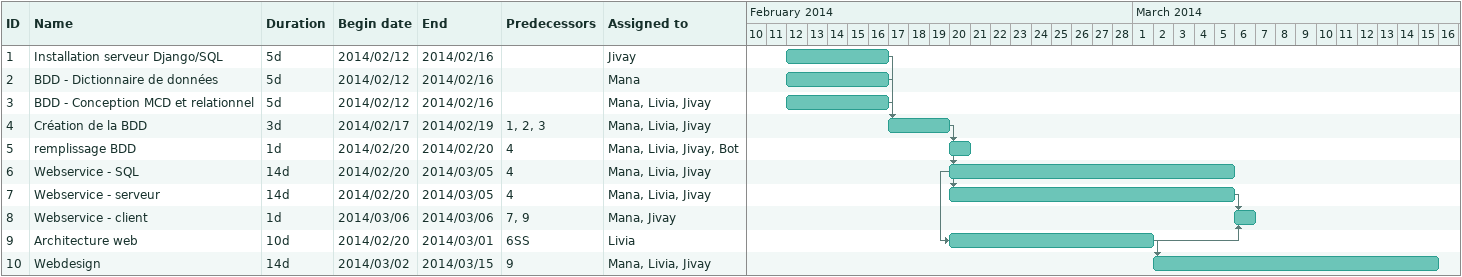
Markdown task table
| ID | Task | Duration | Start | Finish | Predecessors | Resources |
|---|---|---|---|---|---|---|
| 1 | Installation serveur Django/SQL | 5d | 2014-02-12 | 2014-02-16 |  | Jivay |
| 2 | BDD - Dictionnaire de données | 5d | 2014-02-12 | 2014-02-16 |  | Mana |
| 3 | BDD - Conception MCD et relationnel | 5d | 2014-02-12 | 2014-02-16 |  | Mana, Livia, Jivay |
| 4 | Création de la BDD | 3d | 2014-02-17 | 2014-02-19 | 1, 2, 3 | Mana, Livia, Jivay |
| 5 | remplissage BDD | 1d | 2014-02-20 | 2014-02-20 | 4 | Mana, Livia, Jivay, Bot |
| 6 | Webservice - SQL | 14d | 2014-02-20 | 2014-03-05 | 4 | Mana, Livia, Jivay |
| 7 | Webservice - serveur | 14d | 2014-02-20 | 2014-03-05 | 4 | Mana, Livia, Jivay |
| 8 | Webservice - client | 1d | 2014-03-06 | 2014-03-06 | 7, 9 | Mana, Jivay |
| 9 | Architecture web | 10d | 2014-02-20 | 2014-03-01 | 6SS | Livia |
| 10 | Webdesign | 14d | 2014-03-02 | 2014-03-15 | 9 | Mana, Livia, Jivay |
